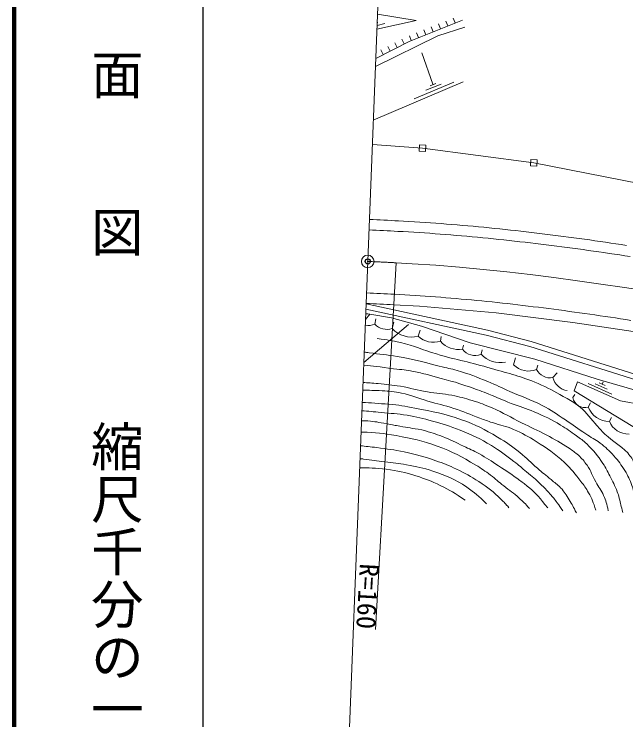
# Model space of a CAD drawing. Units: millimetres, scale not verified. Extents: x 40000 to 680000, y 20000 to 380000.
# Drawn here: x 40000 to 98320, y 262461 to 329709 of the extents above; entities that cross this region are included whole.
import ezdxf
from ezdxf.enums import TextEntityAlignment as Align

# ---------------------------------------------------------------- set-up
doc = ezdxf.new("R2010")
doc.units = ezdxf.units.MM
doc.header["$LTSCALE"] = 1000
doc.header["$PDMODE"] = 32
doc.header["$PDSIZE"] = 500
doc.linetypes.add('CHAIN', pattern=[18.5, 12, -1.5, 3.5, -1.5])
for name, color, linetype, lineweight in [('M-BGD', 7, 'Continuous', 13), ('M-BMK', 2, 'CHAIN', 13), ('M-BMK-ROW', 30, 'Continuous', 13), ('M-STR-HTXT', 7, 'Continuous', 13), ('M-TTL', 2, 'Continuous', 140), ('M-TTL-BAND', 7, 'Continuous', 25)]:
    doc.layers.add(name, color=color, linetype=linetype, lineweight=lineweight)
doc.layers.add('M-OTRS', color=6, linetype='Continuous')
doc.styles.add('@ＭＳ ゴシック', font='')
doc.styles.add('ＭＳ ゴシック', font='')
doc.styles.get('@ＭＳ ゴシック').set_extended_font_data('@MS Gothic')
doc.styles.get('ＭＳ ゴシック').set_extended_font_data('MS Gothic')

msp = doc.modelspace()

# ---------------------------------------------------------------- linework, layer by layer
at = {"layer": 'M-BGD'}
for p, q in [((71564, 251235), (75629, 355014)), ((74637, 329697), (78314, 329116)), ((78314, 329116), (74581, 328265)), ((74668, 328896), (74606, 328881)), ((82736, 329145), (77663, 327110)), ((81343, 328587), (81157, 329051)), ((82040, 328866), (81853, 329330)), ((75334, 328799), (74595, 328622)), ((79255, 327749), (79069, 328213)), ((79951, 328028), (79765, 328492)), ((80404, 327636), (82974, 328461)), ((80647, 328308), (80461, 328772)), ((74443, 324724), (80404, 327636)), ((77863, 327190), (77677, 327654)), ((78559, 327470), (78373, 327934)), ((77663, 327110), (74473, 325490)), ((76518, 326528), (76292, 326974)), ((77187, 326868), (76960, 327314)), ((75181, 325849), (74954, 326295)), ((75849, 326189), (75623, 326635)), ((74512, 325510), (74476, 325580)), ((79925, 323026), (78866, 326023)), ((74242, 319597), (82794, 323245)), ((78141, 321638), (81919, 323229)), ((79259, 322464), (80704, 323034)), ((79660, 322889), (80218, 323095)), ((85120, 299602), (73557, 302105)), ((78640, 301873), (76205, 302018)), ((85004, 299116), (73537, 301598)), ((85953, 301232), (78640, 301873)), ((73498, 300617), (73917, 301129)), ((75964, 300764), (73917, 301129)), ((74383, 300169), (74493, 300681)), ((78838, 299961), (75964, 300764)), ((93275, 300331), (85953, 301232)), ((76039, 299751), (76199, 300346)), ((83486, 298389), (78838, 299961)), ((100605, 299231), (93275, 300331)), ((78523, 299013), (78697, 299580)), ((89295, 298510), (85120, 299602)), ((80639, 298537), (80726, 298989)), ((89156, 298030), (85004, 299116)), ((82750, 297796), (82840, 298158)), ((89653, 296833), (83486, 298389)), ((104110, 293320), (89156, 298030)), ((104260, 293797), (89295, 298510)), ((84518, 297303), (84611, 297722)), ((87622, 296294), (87812, 296972)), ((95591, 294932), (89653, 296833)), ((89809, 295861), (89927, 296265)), ((91365, 295077), (91780, 295540)), ((93379, 293817), (93697, 294677)), ((93697, 294677), (97815, 292860)), ((103050, 292771), (95591, 294932)), ((96341, 294326), (95772, 294584)), ((96056, 294455), (96152, 294667)), ((96990, 293485), (94711, 294514)), ((96523, 293970), (95384, 294484)), ((93254, 293165), (93445, 293474)), ((99718, 289986), (93379, 293817)), ((94736, 292258), (94932, 292682)), ((97815, 292860), (101928, 292075)), ((96750, 290908), (96941, 291273))]:
    msp.add_line(p, q, dxfattribs=at)
for points in [[(98378, 307675), (97878, 307750), (97377, 307825), (96877, 307898), (96376, 307971), (95874, 308044), (95373, 308115), (94871, 308186), (94369, 308256), (93866, 308324), (93364, 308392), (92861, 308460), (92357, 308526), (91854, 308591), (91350, 308655), (90846, 308719), (90342, 308781), (89837, 308842), (89332, 308902), (88827, 308962), (88321, 309020), (87816, 309077), (87309, 309132), (86803, 309187), (86296, 309241), (85790, 309293), (85282, 309344), (84775, 309394), (84267, 309443), (83759, 309490), (83251, 309536), (82742, 309581), (82233, 309624), (81724, 309666), (81215, 309707), (80705, 309746), (80195, 309784), (79685, 309820), (79175, 309855), (78664, 309889), (78153, 309921), (77642, 309951), (77130, 309980), (76619, 310007)], [(98727, 306610), (98229, 306686), (97730, 306761), (97231, 306835), (96732, 306909), (96232, 306982), (95732, 307054), (95233, 307125), (94732, 307195), (94232, 307265), (93731, 307334), (93230, 307401), (92729, 307468), (92228, 307534), (91726, 307599), (91224, 307663), (90722, 307726), (90220, 307788), (89717, 307849), (89215, 307909), (88712, 307968), (88208, 308026), (87705, 308083), (87201, 308138), (86697, 308193), (86193, 308246), (85688, 308298), (85183, 308349), (84678, 308399), (84173, 308447), (83668, 308494), (83162, 308540), (82656, 308585), (82150, 308628), (81643, 308670), (81137, 308710), (80630, 308749), (80123, 308787), (79615, 308823), (79108, 308858), (78600, 308891), (78092, 308923), (77584, 308953), (77075, 308982), (76567, 309009)], [(98802, 300528), (98312, 300604), (97822, 300679), (97332, 300754), (96842, 300827), (96352, 300900), (95862, 300972), (95372, 301044), (94882, 301114), (94392, 301184), (93901, 301253), (93411, 301321), (92921, 301388), (92431, 301455), (91941, 301520), (91451, 301585), (90961, 301648), (90471, 301711), (89981, 301772), (89491, 301833), (89000, 301892), (88510, 301951), (88020, 302008), (87530, 302065), (87040, 302120), (86550, 302174), (86059, 302227), (85569, 302279), (85079, 302329), (84589, 302379), (84099, 302427), (83609, 302474), (83118, 302519), (82628, 302564), (82138, 302607), (81648, 302649), (81158, 302689), (80667, 302728), (80177, 302766), (79687, 302803), (79197, 302837), (78707, 302871), (78217, 302903), (77727, 302934), (77237, 302963), (76747, 302991), (76257, 303017)]]:
    msp.add_lwpolyline(points, dxfattribs=at)
msp.add_circle((73715, 306141), 600, dxfattribs=at)
for centre, radius, start, end in [((67453, 146264), 164000, 86.79005, 87.75692), ((67453, 146264), 163000, 86.79005, 87.75692), ((67453, 146264), 157000, 86.79005, 87.75692), ((67453, 146264), 156000, 86.79005, 87.75692), ((67453, 146264), 155000, 87.60982, 87.75692), ((73731, 301756), 1715, 261.47381, 292.34624), ((75530, 301222), 1556, 222.5362, 289.09822), ((77907, 301491), 2553, 222.96889, 283.95619), ((79997, 300624), 2184, 227.53858, 287.08867), ((82327, 299971), 2215, 220.34104, 280.99643), ((83934, 298624), 1444, 214.95772, 293.84785), ((86371, 299025), 2530, 222.89922, 280.65479), ((89028, 297657), 1958, 224.08373, 293.4906), ((91103, 296494), 1441, 206.07379, 280.48685), ((92967, 295464), 1648, 193.59567, 261.8153), ((94426, 293415), 1198, 192.05937, 284.97399), ((96706, 293020), 2113, 201.1433, 271.18346), ((98551, 291637), 1943, 202.02352, 272.18975)]:
    msp.add_arc(centre, radius, start, end, dxfattribs=at)
for points, knots in [([(100236, 284368), (100014, 284935), (99955, 285084), (99763, 285539), (99548, 286049), (99460, 286353), (99186, 286834), (98942, 287263), (98835, 287535), (98493, 287892), (97734, 288686), (97139, 288946), (96325, 289684), (95930, 290041), (95770, 290303), (95404, 290690), (94746, 291387), (94474, 291889), (93704, 292459), (93206, 292828), (92890, 292983), (92350, 293285), (91429, 293799), (90911, 294089), (89943, 294507), (88276, 295226), (87264, 295430), (85522, 295943), (83482, 296543), (82298, 296729), (80257, 297326), (78907, 297721), (78200, 298120), (76825, 298418), (75972, 298602), (75658, 298662), (74623, 298788)], [0, 0, 0, 0, 1, 1, 1, 2, 2, 2, 3, 3, 3, 4, 4, 4, 5, 5, 5, 6, 6, 6, 7, 7, 7, 8, 8, 8, 9, 9, 9, 10, 10, 10, 11, 11, 11, 12, 12, 12, 12]), ([(73377, 297506), (73520, 297486), (73673, 297465), (73840, 297442), (74889, 297297), (75483, 297257), (76528, 297082), (78108, 296816), (78647, 296650), (80523, 296152)], [0, 0, 0, 0, 1, 1, 1, 2, 2, 2, 3, 3, 3, 3]), ([(76159, 295924), (77063, 295823), (77322, 295801), (78057, 295659), (78622, 295549), (78816, 295503), (79493, 295327)], [0, 0, 0, 0, 1, 1, 1, 2, 2, 2, 2]), ([(80523, 296152), (81343, 295991), (81582, 295928), (82251, 295745), (83411, 295427), (84027, 295136), (85147, 294697), (85991, 294367), (86439, 294123), (87269, 293758), (88463, 293233), (89169, 293019), (90329, 292421), (91234, 291954), (91701, 291617), (92551, 291056), (93322, 290547), (93726, 290220), (94496, 289709), (95021, 289360), (95355, 289224), (95858, 288843), (96416, 288419), (96698, 288137), (97166, 287615), (97625, 287103), (97869, 286797), (98223, 286209), (98541, 285682), (98686, 285364), (98898, 284787), (99107, 284217), (99146, 283873), (99328, 283294), (99463, 282864), (99510, 282724), (99692, 282198)], [0, 0, 0, 0, 1, 1, 1, 2, 2, 2, 3, 3, 3, 4, 4, 4, 5, 5, 5, 6, 6, 6, 7, 7, 7, 8, 8, 8, 9, 9, 9, 10, 10, 10, 11, 11, 11, 12, 12, 12, 12]), ([(98016, 282213), (97866, 282876), (97832, 283056), (97684, 283588), (97616, 283830), (97597, 283972), (97503, 284205), (97256, 284813), (97088, 285142), (96781, 285722), (96537, 286182), (96437, 286464), (96134, 286887), (95582, 287658), (95283, 288115), (94585, 288758), (94226, 289089), (93996, 289245), (93601, 289533), (93025, 289953), (92705, 290195), (92091, 290557), (91151, 291111), (90594, 291372), (89590, 291800), (88741, 292161), (88234, 292284), (87376, 292622), (86548, 292949), (86098, 293168), (85269, 293491), (84580, 293759), (84194, 293907), (83498, 294153), (81960, 294695), (81414, 294812), (79493, 295327)], [0, 0, 0, 0, 1, 1, 1, 2, 2, 2, 3, 3, 3, 4, 4, 4, 5, 5, 5, 6, 6, 6, 7, 7, 7, 8, 8, 8, 9, 9, 9, 10, 10, 10, 11, 11, 11, 12, 12, 12, 12]), ([(96643, 282393), (96489, 283070), (96437, 283308), (96197, 283854), (95964, 284383), (95734, 284627), (95453, 285133), (95112, 285747), (95018, 286149), (94618, 286727), (94339, 287131), (94149, 287338), (93787, 287671), (93466, 287966), (93264, 288109), (92902, 288351), (92081, 288898), (91581, 289142), (90716, 289615), (89823, 290103), (89292, 290318), (88380, 290773), (87282, 291321), (86699, 291697), (85571, 292183), (84848, 292495), (84432, 292646), (83681, 292885), (82932, 293123), (82503, 293233), (81733, 293388), (80831, 293568), (80308, 293557), (79401, 293713), (78389, 293887), (77839, 294083), (76825, 294245), (76000, 294377), (75535, 294431), (74704, 294508), (74142, 294560), (73702, 294585), (73263, 294606)], [0, 0, 0, 0, 1, 1, 1, 2, 2, 2, 3, 3, 3, 4, 4, 4, 5, 5, 5, 6, 6, 6, 7, 7, 7, 8, 8, 8, 9, 9, 9, 10, 10, 10, 11, 11, 11, 12, 12, 12, 13, 13, 13, 14, 14, 14, 14]), ([(73234, 293869), (73794, 293868), (74360, 293857), (75076, 293818), (75807, 293778), (76219, 293741), (76939, 293603), (77938, 293411), (78452, 293124), (79429, 292838), (80398, 292555), (80956, 292448), (81918, 292141), (82903, 291827), (83424, 291563), (84395, 291210), (84863, 291040), (85125, 290943), (85597, 290785), (86384, 290522), (86864, 290478), (87620, 290137), (88487, 289747), (88960, 289492), (89765, 288986), (90880, 288284), (91515, 287879), (92474, 286976), (93149, 286341), (93457, 285914), (94023, 285181), (94335, 284778), (94510, 284550), (94764, 284110), (95118, 283496), (95189, 283216), (95447, 282429)], [0, 0, 0, 0, 1, 1, 1, 2, 2, 2, 3, 3, 3, 4, 4, 4, 5, 5, 5, 6, 6, 6, 7, 7, 7, 8, 8, 8, 9, 9, 9, 10, 10, 10, 11, 11, 11, 12, 12, 12, 12]), ([(73188, 292704), (73974, 292673), (74735, 292609), (75736, 292538), (76706, 292469), (77241, 292336), (78197, 292154), (79956, 291820), (80962, 291662), (82651, 291065), (84053, 290570), (84803, 290171), (86081, 289410), (86954, 288890), (87427, 288563), (88218, 287924), (88897, 287374), (89226, 287007), (89887, 286435), (90385, 286003), (90680, 285778), (91186, 285355), (91543, 285055), (91779, 284925), (92098, 284586), (92479, 284182), (92623, 283895), (92917, 283425), (93211, 282953), (93300, 282775), (93600, 282176)], [0, 0, 0, 0, 1, 1, 1, 2, 2, 2, 3, 3, 3, 4, 4, 4, 5, 5, 5, 6, 6, 6, 7, 7, 7, 8, 8, 8, 9, 9, 9, 10, 10, 10, 10]), ([(73158, 291919), (73769, 291886), (74251, 291819), (74977, 291752), (75949, 291661), (76499, 291646), (77462, 291488), (78418, 291331), (78948, 291197), (79880, 290933), (80928, 290637), (81516, 290463), (82525, 290054), (83723, 289569), (84393, 289273), (85499, 288604), (86379, 288071), (86824, 287696), (87643, 287074), (88129, 286704), (88391, 286484), (88860, 286093), (89391, 285651), (89692, 285405), (90191, 284926), (90555, 284576), (90752, 284371), (91085, 283990), (91364, 283669), (91517, 283486), (91771, 283146), (91992, 282849), (92063, 282744), (92310, 282367)], [0, 0, 0, 0, 1, 1, 1, 2, 2, 2, 3, 3, 3, 4, 4, 4, 5, 5, 5, 6, 6, 6, 7, 7, 7, 8, 8, 8, 9, 9, 9, 10, 10, 10, 11, 11, 11, 11]), ([(73121, 290970), (73306, 290966), (73501, 290958), (73734, 290941), (74439, 290889), (74696, 290832), (75524, 290666)], [0, 0, 0, 0, 1, 1, 1, 2, 2, 2, 2]), ([(75524, 290666), (76133, 290553), (76289, 290526), (76780, 290440), (77599, 290297), (77861, 290259), (78881, 290098)], [0, 0, 0, 0, 1, 1, 1, 2, 2, 2, 2]), ([(73078, 289894), (73117, 289892), (73156, 289890), (73195, 289888), (74465, 289821), (75181, 289772), (76431, 289543), (77980, 289259), (78851, 289065), (80336, 288541), (81843, 288009), (82633, 287550), (84012, 286743), (84586, 286407), (84884, 286180), (85414, 285780), (85918, 285398), (86178, 285156), (86671, 284762), (87246, 284303), (87605, 284090), (88148, 283595), (88552, 283227), (88690, 283089), (89139, 282608)], [0, 0, 0, 0, 1, 1, 1, 2, 2, 2, 3, 3, 3, 4, 4, 4, 5, 5, 5, 6, 6, 6, 7, 7, 7, 8, 8, 8, 8]), ([(78881, 290098), (79821, 289823), (80095, 289741), (80851, 289449), (81646, 289141), (82069, 288913), (82841, 288551), (83420, 288279), (83749, 288137), (84309, 287829), (85065, 287413), (85464, 287137), (86188, 286667), (86987, 286147), (87422, 285836), (88198, 285282), (88532, 285044), (88719, 284910), (89035, 284650), (89858, 283976), (90084, 283622), (90884, 282652)], [0, 0, 0, 0, 1, 1, 1, 2, 2, 2, 3, 3, 3, 4, 4, 4, 5, 5, 5, 6, 6, 6, 7, 7, 7, 7]), ([(73027, 288578), (73508, 288537), (73966, 288479), (74576, 288403), (75600, 288277), (76174, 288198), (77184, 287986), (78374, 287737), (79032, 287542), (80187, 287159), (80977, 286897), (81412, 286720), (82165, 286363), (83026, 285954), (83492, 285685), (84290, 285163), (85180, 284581), (85671, 284224), (86424, 283473), (86723, 283174), (86837, 283066), (87165, 282681)], [0, 0, 0, 0, 1, 1, 1, 2, 2, 2, 3, 3, 3, 4, 4, 4, 5, 5, 5, 6, 6, 6, 7, 7, 7, 7]), ([(72979, 287351), (73088, 287338), (73200, 287325), (73318, 287311), (74107, 287222), (74548, 287159), (75335, 287054), (76147, 286946), (76608, 286922), (77412, 286766), (78395, 286576), (78960, 286501), (79906, 286173), (81232, 285712), (81999, 285430), (83150, 284627), (83934, 284080), (84237, 283829), (85022, 283050)], [0, 0, 0, 0, 1, 1, 1, 2, 2, 2, 3, 3, 3, 4, 4, 4, 5, 5, 5, 6, 6, 6, 6]), ([(72945, 286486), (73767, 286475), (74472, 286469), (75474, 286343), (76599, 286201), (77225, 286050), (78308, 285713), (79240, 285423), (79751, 285214), (80630, 284790), (81600, 284322), (81934, 284093), (83005, 283386)], [0, 0, 0, 0, 1, 1, 1, 2, 2, 2, 3, 3, 3, 4, 4, 4, 4])]:
    msp.add_open_spline(points, degree=3, knots=knots, dxfattribs=at)
msp.add_open_spline([(76159, 295924), (74787, 296109), (74248, 296174), (73328, 296269)], degree=3, dxfattribs=at)
at = {"layer": 'M-BMK'}
msp.add_lwpolyline([(116020, 300630), (113792, 301027), (111564, 301423), (109336, 301815), (107107, 302202), (104876, 302582), (102644, 302953), (100410, 303313), (98174, 303660), (95936, 303993), (93696, 304310), (91453, 304610), (89207, 304889), (86959, 305147), (84709, 305381), (82456, 305591), (80200, 305773), (77943, 305926), (76412, 306013)], dxfattribs=at)
msp.add_arc((67453, 146264), 160000, 86.79005, 87.75692, dxfattribs=at)
at = {"layer": 'M-BMK-ROW'}
for p, q in [((78657, 317240), (78627, 316641)), ((79256, 317210), (78657, 317240)), ((79226, 316611), (79256, 317210)), ((78627, 316641), (79226, 316611)), ((89247, 315859), (89217, 315260)), ((89847, 315829), (89247, 315859)), ((89816, 315230), (89847, 315829)), ((89217, 315260), (89816, 315230)), ((73338, 296512), (77594, 300140))]:
    msp.add_line(p, q, dxfattribs=at)
msp.add_lwpolyline([(74151, 317273), (78942, 316926), (89532, 315545), (99751, 313522), (104763, 312353), (106002, 313068)], dxfattribs=at)
at = {"layer": 'M-OTRS'}
msp.add_point((73715, 306141), dxfattribs=at)
at = {"layer": 'M-STR-HTXT'}
msp.add_line((76412, 306013), (74452, 271068), dxfattribs=at)
at = {"layer": 'M-TTL'}
msp.add_line((40000, 380000), (40000, 20000), dxfattribs=at)
at = {"layer": 'M-TTL-BAND'}
msp.add_line((58000, 370000), (58000, 20000), dxfattribs=at)

# ---------------------------------------------------------------- texts
at = {"layer": 'M-STR-HTXT', "style": 'ＭＳ ゴシック'}
msp.add_text('R=160', height=1833, rotation=266.79, dxfattribs=at).set_placement((74452, 271068), align=Align.TOP_RIGHT)
at = {"layer": 'M-TTL-BAND', "style": '@ＭＳ ゴシック'}
for s, p in [('平\u3000\u3000面\u3000\u3000図', (49777, 306475)), ('縮尺千分の一', (49777, 261030))]:
    msp.add_text(s, height=3666, rotation=270, dxfattribs=at).set_placement(p, align=Align.MIDDLE_RIGHT)

doc.saveas('drawing.dxf')
